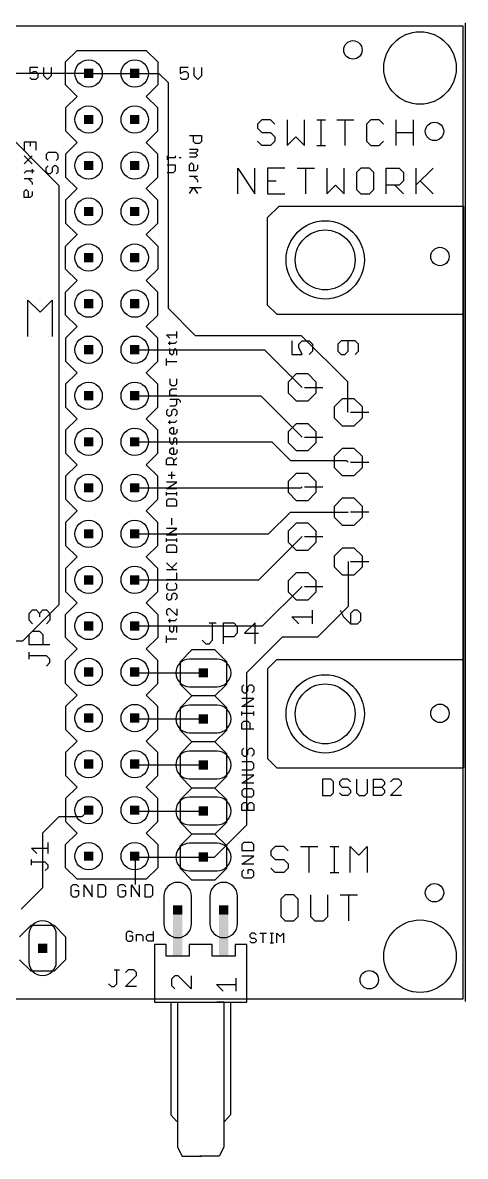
# Model space of a CAD drawing. Extents: x -15 to 114, y 5 to 68.
# Drawn here: x 90.1 to 114.5, y 5 to 67.5 of the extents above; entities that cross this region are included whole.
import ezdxf

# ---------------------------------------------------------------- set-up
doc = ezdxf.new("R2010")
doc.units = 0
doc.header["$MEASUREMENT"] = 0
doc.layers.get('0').update_dxf_attribs({"linetype": 'CONTINUOUS'})
for name, color, linetype in [('1', 22, 'CONTINUOUS'), ('17', 82, 'CONTINUOUS'), ('18', 82, 'CONTINUOUS'), ('20', 7, 'CONTINUOUS'), ('21', 7, 'CONTINUOUS'), ('25', 253, 'CONTINUOUS'), ('51', 53, 'CONTINUOUS')]:
    doc.layers.add(name, color=color, linetype=linetype)

# ---------------------------------------------------------------- blocks, each defined once
blk = doc.blocks.new('RECT')
blk.add_solid([(-0.5, -0.5), (0.5, -0.5), (-0.5, 0.5), (0.5, 0.5)])
blk = doc.blocks.new('ROUNDP')
blk.add_circle((0, 0), 0.5)
blk = doc.blocks.new('LONGP100')
blk.add_lwpolyline([(-0.5, -0.5), (0.5, -0.5, 1), (0.5, 0.5), (-0.5, 0.5, 1)], format="xyb", close=True)
blk = doc.blocks.new('OCTAGONP')
blk.add_lwpolyline([(-0.5, -0.2071), (-0.5, 0.2071), (-0.2071, 0.5), (0.2071, 0.5), (0.5, 0.2071), (0.5, -0.2071), (0.2071, -0.5), (-0.2071, -0.5)], close=True)
blk = doc.blocks.new('ROUNDV')
blk.add_circle((0, 0), 0.5)

msp = doc.modelspace()

# ---------------------------------------------------------------- linework, layer by layer
at = {"layer": '1'}
for p, q in [((114.5, 67.5), (114.5, 13.5)), ((93.72, 64.7), (89.1, 64.7)), ((93.72, 64.7), (96.26, 64.7)), ((96.26, 64.7), (97.6, 64.7)), ((97.6, 64.7), (98.1, 64.2)), ((98.1, 64.2), (98.1, 51.75)), ((88.5, 62.1), (92.1, 58.5)), ((92.1, 35.4), (92.1, 58.5)), ((98.1, 51.75), (99.6, 50.25)), ((99.6, 50.25), (105.45, 50.25)), ((105.45, 50.25), (108, 47.7)), ((96.26, 49.46), (103.4164, 49.46)), ((103.4164, 49.46), (105.5, 47.3764)), ((108, 47.7), (108, 46.0448)), ((96.26, 46.92), (103.2132, 46.92)), ((103.2132, 46.92), (105.5, 44.6332)), ((108, 46.0448), (108.04, 46.0048)), ((96.26, 44.38), (103.82, 44.38)), ((103.82, 44.38), (104.85, 43.35)), ((104.85, 43.35), (107.9516, 43.35)), ((107.9516, 43.35), (108.04, 43.2616)), ((96.26, 41.84), (105.45, 41.84)), ((105.45, 41.84), (105.5, 41.89)), ((103.65, 39.3), (104.85, 40.5)), ((104.85, 40.5), (108.0216, 40.5)), ((108.0216, 40.5), (108.04, 40.5184)), ((96.26, 39.3), (103.65, 39.3)), ((103.1132, 36.76), (105.5, 39.1468)), ((108.04, 37.7752), (108.04, 35.29)), ((96.26, 36.76), (103.1132, 36.76)), ((103.3164, 34.22), (105.5, 36.4036)), ((90.09, 33.39), (92.1, 35.4)), ((108.04, 35.29), (106.35, 33.6)), ((96.26, 34.22), (103.3164, 34.22)), ((88.8, 33.39), (90.09, 33.39)), ((102.45, 31.65), (104.4, 33.6)), ((106.35, 33.6), (104.4, 33.6)), ((96.26, 31.68), (96.31, 31.63)), ((96.31, 31.63), (100.05, 31.63)), ((102.45, 23.25), (102.45, 31.65)), ((96.26, 29.14), (96.31, 29.09)), ((96.31, 29.09), (100.05, 29.09)), ((96.26, 26.6), (96.31, 26.55)), ((96.31, 26.55), (100.05, 26.55)), ((93.36, 23.7), (93.72, 24.06)), ((96.26, 24.06), (96.31, 24.01)), ((96.31, 24.01), (100.05, 24.01)), ((91.2, 22.8), (92.1, 23.7)), ((92.1, 23.7), (93.36, 23.7)), ((100.67, 21.47), (102.45, 23.25)), ((91.2, 19.8), (91.2, 22.8)), ((96.26, 21.52), (96.31, 21.47)), ((96.3, 21.48), (96.26, 21.52)), ((96.3, 19.95), (96.3, 21.48)), ((96.31, 21.47), (100.05, 21.47)), ((100.05, 21.47), (100.67, 21.47)), ((90, 18.6), (91.2, 19.8))]:
    msp.add_line(p, q, dxfattribs=at)
at = {"layer": '20'}
for p, q in [((114.38, 67.31), (-15.315, 67.31)), ((114.38, 13.645), (114.38, 67.31)), ((-15.315, 13.645), (114.38, 13.645))]:
    msp.add_line(p, q, dxfattribs=at)
for centre in [(112, 65), (112, 16)]:
    msp.add_circle(centre, 2, dxfattribs=at)
at = {"layer": '21'}
for p, q in [((92.45, 65.335), (93.085, 65.97)), ((93.085, 65.97), (96.895, 65.97)), ((96.895, 65.97), (97.53, 65.335)), ((92.45, 64.065), (92.45, 65.335)), ((97.53, 65.335), (97.53, 64.065)), ((90.9168, 65.0308), (90.4762, 65.0308)), ((90.4762, 65.0308), (90.4762, 64.7003)), ((90.4762, 64.7003), (90.6965, 64.8104)), ((90.5864, 64.3698), (90.4762, 64.48)), ((90.6965, 64.8104), (90.8067, 64.8104)), ((90.8067, 64.8104), (90.9168, 64.7003)), ((90.9168, 64.48), (90.8067, 64.3698)), ((90.9168, 64.7003), (90.9168, 64.48)), ((91.2246, 65.0308), (91.2246, 64.5901)), ((91.2246, 64.5901), (91.4449, 64.3698)), ((91.4449, 64.3698), (91.6653, 64.5901)), ((91.6653, 64.5901), (91.6653, 65.0308)), ((99.2168, 65.0308), (98.7762, 65.0308)), ((98.7762, 65.0308), (98.7762, 64.7003)), ((98.7762, 64.7003), (98.9965, 64.8104)), ((98.8864, 64.3698), (98.7762, 64.48)), ((98.9965, 64.8104), (99.1067, 64.8104)), ((99.1067, 64.8104), (99.2168, 64.7003)), ((99.2168, 64.48), (99.1067, 64.3698)), ((99.2168, 64.7003), (99.2168, 64.48)), ((99.5246, 65.0308), (99.5246, 64.5901)), ((99.5246, 64.5901), (99.7449, 64.3698)), ((99.7449, 64.3698), (99.9653, 64.5901)), ((99.9653, 64.5901), (99.9653, 65.0308)), ((90.8067, 64.3698), (90.5864, 64.3698)), ((92.45, 64.065), (93.085, 63.43)), ((97.53, 64.065), (96.895, 63.43)), ((99.1067, 64.3698), (98.8864, 64.3698)), ((93.085, 63.43), (92.45, 62.795)), ((97.53, 62.795), (96.895, 63.43)), ((92.45, 62.795), (92.45, 61.525)), ((97.53, 61.525), (97.53, 62.795)), ((103.2765, 62.1459), (103.0392, 61.9086)), ((103.751, 62.1459), (103.2765, 62.1459)), ((103.9883, 61.9086), (103.751, 62.1459)), ((104.6763, 62.1459), (104.6763, 60.7223)), ((105.6254, 60.7223), (105.6254, 62.1459)), ((106.3135, 62.1459), (106.788, 62.1459)), ((106.5508, 60.7223), (106.5508, 62.1459)), ((107.4049, 62.1459), (108.354, 62.1459)), ((107.8795, 60.7223), (107.8795, 62.1459)), ((109.2794, 62.1459), (109.0421, 61.9086)), ((109.7539, 62.1459), (109.2794, 62.1459)), ((109.9912, 61.9086), (109.7539, 62.1459)), ((110.6792, 60.7223), (110.6792, 62.1459)), ((111.6283, 62.1459), (111.6283, 60.7223)), ((92.45, 61.525), (93.085, 60.89)), ((96.895, 60.89), (97.53, 61.525)), ((103.0392, 61.9086), (103.0392, 61.6714)), ((103.0392, 61.6714), (103.2765, 61.4341)), ((103.2765, 61.4341), (103.751, 61.4341)), ((103.751, 61.4341), (103.9883, 61.1968)), ((109.0421, 61.9086), (109.0421, 60.9596)), ((110.6792, 61.4341), (111.6283, 61.4341)), ((90.8212, 60.9077), (90.1602, 60.9077)), ((90.1602, 60.9077), (90.1602, 60.4671)), ((90.4907, 60.9077), (90.4907, 60.6874)), ((90.8212, 60.4671), (90.8212, 60.9077)), ((93.085, 60.89), (92.45, 60.255)), ((97.53, 60.255), (96.895, 60.89)), ((99.2794, 61.2701), (99.9404, 61.2701)), ((99.4997, 60.9396), (99.4997, 61.2701)), ((99.6099, 60.8295), (99.4997, 60.9396)), ((99.8302, 60.8295), (99.6099, 60.8295)), ((99.9404, 60.9396), (99.8302, 60.8295)), ((99.9404, 61.2701), (99.9404, 60.9396)), ((103.2765, 60.7223), (103.0392, 60.9596)), ((103.751, 60.7223), (103.2765, 60.7223)), ((103.9883, 60.9596), (103.751, 60.7223)), ((103.9883, 61.1968), (103.9883, 60.9596)), ((104.6763, 60.7223), (105.1509, 61.1968)), ((105.1509, 61.1968), (105.6254, 60.7223)), ((106.3135, 60.7223), (106.788, 60.7223)), ((109.0421, 60.9596), (109.2794, 60.7223)), ((109.2794, 60.7223), (109.7539, 60.7223)), ((109.7539, 60.7223), (109.9912, 60.9596)), ((90.6008, 60.1593), (90.1602, 59.7187)), ((90.1602, 60.1593), (90.6008, 59.7187)), ((91.4896, 60.3464), (91.3794, 60.2363)), ((91.3794, 60.2363), (91.3794, 60.0159)), ((91.9302, 60.3464), (91.4896, 60.3464)), ((92.0404, 60.2363), (91.9302, 60.3464)), ((92.0404, 60.0159), (92.0404, 60.2363)), ((92.45, 60.255), (92.45, 58.985)), ((97.53, 58.985), (97.53, 60.255)), ((98.0602, 60.1475), (98.0602, 59.9272)), ((98.5008, 60.1475), (98.5008, 60.0373)), ((99.2794, 60.5217), (99.72, 60.5217)), ((99.6099, 60.3014), (99.2794, 60.3014)), ((99.6099, 60.081), (99.2794, 60.081)), ((99.72, 60.4115), (99.6099, 60.3014)), ((99.6099, 60.3014), (99.72, 60.1912)), ((99.72, 60.1912), (99.6099, 60.081)), ((99.72, 60.5217), (99.72, 60.4115)), ((91.3794, 60.0159), (91.4896, 59.9058)), ((91.3794, 59.4879), (91.4896, 59.598)), ((91.3794, 59.2675), (91.3794, 59.4879)), ((91.82, 59.598), (91.7099, 59.4879)), ((91.7099, 59.4879), (91.7099, 59.2675)), ((91.9302, 59.598), (91.82, 59.598)), ((91.9302, 59.9058), (92.0404, 60.0159)), ((92.0404, 59.4879), (91.9302, 59.598)), ((92.0404, 59.2675), (92.0404, 59.4879)), ((98.5008, 60.0373), (98.0602, 60.0373)), ((98.0602, 59.6485), (98.5008, 59.6485)), ((98.5008, 59.6485), (98.5008, 59.3181)), ((98.8313, 60.0373), (98.7212, 60.0373)), ((99.2794, 59.6631), (99.3896, 59.7733)), ((99.2794, 59.3326), (99.2794, 59.6631)), ((99.3896, 59.7733), (99.4997, 59.6631)), ((99.4997, 59.6631), (99.4997, 59.3326)), ((99.72, 59.4428), (99.6099, 59.3326)), ((99.72, 59.6631), (99.72, 59.4428)), ((101.9477, 58.0553), (101.9477, 59.4789)), ((101.9477, 59.4789), (102.8968, 58.0553)), ((102.8968, 58.0553), (102.8968, 59.4789)), ((104.534, 59.4789), (103.5849, 59.4789)), ((103.5849, 59.4789), (103.5849, 58.0553)), ((105.2221, 59.4789), (106.1711, 59.4789)), ((105.6966, 58.0553), (105.6966, 59.4789)), ((106.8592, 59.4789), (106.8592, 58.0553)), ((107.8083, 58.0553), (107.8083, 59.4789)), ((108.7336, 59.4789), (108.4964, 59.2416)), ((109.2082, 59.4789), (108.7336, 59.4789)), ((109.4454, 59.2416), (109.2082, 59.4789)), ((110.1335, 58.0553), (110.1335, 59.4789)), ((110.1335, 59.4789), (110.8453, 59.4789)), ((110.8453, 59.4789), (111.0826, 59.2416)), ((111.7707, 59.4789), (111.7707, 58.0553)), ((111.7707, 58.5298), (112.7198, 59.4789)), ((90.2704, 59.3007), (90.1602, 59.1906)), ((90.1602, 58.912), (90.6008, 58.912)), ((90.711, 59.3007), (90.2704, 59.3007)), ((90.3805, 58.912), (90.6008, 58.6916)), ((90.6008, 59.4109), (90.6008, 59.1906)), ((91.4896, 59.1574), (91.3794, 59.2675)), ((91.5997, 59.1574), (91.4896, 59.1574)), ((91.7099, 59.2675), (91.5997, 59.1574)), ((91.9302, 59.1574), (92.0404, 59.2675)), ((92.45, 58.985), (93.085, 58.35)), ((96.895, 58.35), (97.53, 58.985)), ((98.3907, 59.2079), (98.0602, 59.2079)), ((98.5008, 59.3181), (98.3907, 59.2079)), ((99.6099, 59.3326), (99.2794, 59.3326)), ((99.2794, 59.0249), (99.72, 59.0249)), ((99.4997, 59.0249), (99.72, 58.8045)), ((99.72, 58.8045), (99.72, 58.6944)), ((108.4964, 59.2416), (108.4964, 58.2926)), ((109.4454, 58.2926), (109.4454, 59.2416)), ((111.0826, 59.2416), (111.0826, 58.7671)), ((90.1602, 58.1781), (90.2704, 58.2883)), ((90.1602, 57.8476), (90.1602, 58.1781)), ((90.2704, 58.2883), (90.3805, 58.1781)), ((90.3805, 58.1781), (90.3805, 57.8476)), ((90.6008, 58.6916), (90.6008, 58.5815)), ((90.6008, 58.1781), (90.6008, 57.9578)), ((93.085, 58.35), (92.45, 57.715)), ((97.53, 57.715), (96.895, 58.35)), ((99.2794, 58.4012), (99.9404, 58.4012)), ((99.2794, 58.0707), (99.4997, 58.4012)), ((99.4997, 58.4012), (99.72, 58.0707)), ((103.5849, 58.7671), (104.0594, 58.7671)), ((106.8592, 58.0553), (107.3338, 58.5298)), ((107.3338, 58.5298), (107.8083, 58.0553)), ((108.4964, 58.2926), (108.7336, 58.0553)), ((109.2082, 58.0553), (109.4454, 58.2926)), ((110.8453, 58.5298), (110.1335, 58.5298)), ((110.6081, 58.5298), (111.0826, 58.0553)), ((111.0826, 58.7671), (110.8453, 58.5298)), ((112.008, 58.7671), (112.7198, 58.0553)), ((90.4907, 57.8476), (90.1602, 57.8476)), ((90.6008, 57.9578), (90.4907, 57.8476)), ((92.45, 57.715), (92.45, 56.445)), ((97.53, 56.445), (97.53, 57.715)), ((103.5849, 58.0553), (104.534, 58.0553)), ((108.7336, 58.0553), (109.2082, 58.0553)), ((103.595, 56.749), (104.23, 57.384)), ((104.23, 57.384), (114.39, 57.384)), ((114.39, 57.384), (114.39, 51.415)), ((92.45, 56.445), (93.085, 55.81)), ((96.895, 55.81), (97.53, 56.445)), ((103.595, 51.923), (103.595, 56.749)), ((92.45, 55.175), (93.085, 55.81)), ((97.53, 55.175), (96.895, 55.81)), ((92.45, 53.905), (92.45, 55.175)), ((97.53, 55.175), (97.53, 53.905)), ((93.085, 53.27), (92.45, 53.905)), ((97.53, 53.905), (96.895, 53.27)), ((92.45, 52.635), (93.085, 53.27)), ((97.53, 52.635), (96.895, 53.27)), ((92.45, 51.365), (92.45, 52.635)), ((97.53, 51.365), (97.53, 52.635)), ((90.3711, 50.184), (90.3711, 52.1923)), ((90.3711, 52.1923), (91.0406, 51.5228)), ((91.0406, 51.5228), (91.71, 52.1923)), ((91.71, 52.1923), (91.71, 50.184)), ((103.595, 51.923), (104.103, 51.415)), ((92.45, 51.365), (93.085, 50.73)), ((96.895, 50.73), (97.53, 51.365)), ((104.103, 51.415), (114.39, 51.415)), ((114.39, 51.415), (114.39, 32.365)), ((93.085, 50.73), (92.45, 50.095)), ((97.53, 50.095), (96.895, 50.73)), ((92.45, 50.095), (92.45, 48.825)), ((97.53, 48.825), (97.53, 50.095)), ((98.2066, 50.0932), (98.0201, 50.2796)), ((98.0201, 50.2796), (98.5794, 50.2796)), ((98.2066, 50.0932), (98.0201, 50.2796)), ((98.0201, 50.2796), (98.5794, 50.2796)), ((98.5794, 50.0932), (98.5794, 50.466)), ((98.5794, 50.0932), (98.5794, 50.466)), ((98.1133, 49.8122), (98.4862, 49.8122)), ((98.1133, 49.8122), (98.4862, 49.8122)), ((98.2066, 49.7189), (98.2066, 49.9054)), ((98.2066, 49.7189), (98.2066, 49.9054)), ((98.2066, 49.2509), (98.2066, 49.5305)), ((98.2066, 49.2509), (98.2066, 49.5305)), ((98.4862, 49.5305), (98.393, 49.4373)), ((98.4862, 49.5305), (98.393, 49.4373)), ((98.393, 49.4373), (98.393, 49.2509)), ((98.393, 49.4373), (98.393, 49.2509)), ((98.4862, 49.8122), (98.5794, 49.9054)), ((98.4862, 49.8122), (98.5794, 49.9054)), ((98.5794, 49.4373), (98.4862, 49.5305)), ((98.5794, 49.4373), (98.4862, 49.5305)), ((98.5794, 49.1576), (98.5794, 49.4373)), ((98.5794, 49.1576), (98.5794, 49.4373)), ((104.9275, 49.9552), (104.9275, 49.1925)), ((105.3089, 49.7645), (105.4995, 49.9552)), ((105.3089, 49.5738), (105.3089, 49.7645)), ((105.4995, 49.1925), (105.3089, 49.5738)), ((105.4995, 49.9552), (105.8808, 49.9552)), ((105.8808, 49.9552), (106.0715, 49.7645)), ((106.0715, 49.7645), (106.0715, 49.3832)), ((107.6582, 49.9552), (107.4675, 49.7645)), ((107.4675, 49.7645), (107.4675, 49.3832)), ((108.4208, 49.9552), (107.6582, 49.9552)), ((108.0395, 49.3832), (108.0395, 49.9552)), ((108.6115, 49.7645), (108.4208, 49.9552)), ((108.6115, 49.3832), (108.6115, 49.7645)), ((92.45, 48.825), (93.085, 48.19)), ((96.895, 48.19), (97.53, 48.825)), ((98.0201, 48.5963), (98.0201, 48.9692)), ((98.0201, 48.5963), (98.0201, 48.9692)), ((98.5794, 48.7828), (98.0201, 48.7828)), ((98.5794, 48.7828), (98.0201, 48.7828)), ((98.2998, 49.1576), (98.2066, 49.2509)), ((98.2998, 49.1576), (98.2066, 49.2509)), ((98.393, 49.2509), (98.2998, 49.1576)), ((98.393, 49.2509), (98.2998, 49.1576)), ((104.9275, 49.1925), (105.4995, 49.1925)), ((106.0715, 49.3832), (105.8808, 49.1925)), ((107.4675, 49.3832), (107.6582, 49.1925)), ((107.6582, 49.1925), (107.8488, 49.1925)), ((107.8488, 49.1925), (108.0395, 49.3832)), ((108.4208, 49.1925), (108.6115, 49.3832)), ((93.085, 48.19), (92.45, 47.555)), ((97.53, 47.555), (96.895, 48.19)), ((92.45, 47.555), (92.45, 46.285)), ((97.53, 46.285), (97.53, 47.555)), ((98.2066, 47.8596), (98.2066, 47.5799)), ((98.2066, 47.5799), (98.2998, 47.4867)), ((98.4862, 47.4867), (98.5794, 47.5799)), ((98.5794, 47.5799), (98.5794, 47.8596)), ((98.2066, 47.205), (98.2998, 47.2982)), ((98.2066, 46.9254), (98.2066, 47.205)), ((98.5794, 46.9254), (98.2066, 46.9254)), ((98.2998, 47.4867), (98.4862, 47.4867)), ((98.2998, 47.2982), (98.5794, 47.2982)), ((92.45, 46.285), (93.085, 45.65)), ((96.895, 45.65), (97.53, 46.285)), ((98.2066, 46.7369), (98.6726, 46.7369)), ((98.2066, 46.3641), (98.4862, 46.3641)), ((98.4862, 46.3641), (98.5794, 46.4573)), ((98.5794, 46.4573), (98.5794, 46.7369)), ((98.6726, 46.7369), (98.7658, 46.6437)), ((98.7658, 46.6437), (98.7658, 46.5505)), ((98.1133, 46.1756), (98.0201, 46.0824)), ((98.0201, 46.0824), (98.0201, 45.896)), ((98.0201, 45.896), (98.1133, 45.8028)), ((98.1133, 45.8028), (98.2066, 45.8028)), ((98.2066, 45.8028), (98.2998, 45.896)), ((98.2998, 46.0824), (98.393, 46.1756)), ((98.2998, 45.896), (98.2998, 46.0824)), ((98.393, 46.1756), (98.4862, 46.1756)), ((98.4862, 46.1756), (98.5794, 46.0824)), ((98.5794, 45.896), (98.4862, 45.8028)), ((98.5794, 46.0824), (98.5794, 45.896)), ((93.085, 45.65), (92.45, 45.015)), ((97.53, 45.015), (96.895, 45.65)), ((98.1133, 45.4541), (98.4862, 45.4541)), ((98.2066, 45.3609), (98.2066, 45.5473)), ((98.2066, 45.0792), (98.2998, 45.1725)), ((98.2066, 44.8928), (98.2066, 45.0792)), ((98.2998, 45.1725), (98.393, 45.1725)), ((98.393, 45.1725), (98.393, 44.7996)), ((98.4862, 45.4541), (98.5794, 45.5473)), ((98.5794, 45.0792), (98.5794, 44.8928)), ((92.45, 45.015), (92.45, 43.745)), ((97.53, 43.745), (97.53, 45.015)), ((98.2998, 44.7996), (98.2066, 44.8928)), ((98.2066, 44.3315), (98.2066, 44.6111)), ((98.4862, 44.7996), (98.2998, 44.7996)), ((98.4862, 44.6111), (98.393, 44.5179)), ((98.393, 44.5179), (98.393, 44.3315)), ((98.5794, 44.8928), (98.4862, 44.7996)), ((98.5794, 44.5179), (98.4862, 44.6111)), ((98.5794, 44.2383), (98.5794, 44.5179)), ((98.2998, 44.2383), (98.2066, 44.3315)), ((98.2066, 43.9566), (98.2998, 44.0498)), ((98.2066, 43.7702), (98.2066, 43.9566)), ((98.393, 44.3315), (98.2998, 44.2383)), ((98.2998, 44.0498), (98.393, 44.0498)), ((98.393, 44.0498), (98.393, 43.677)), ((98.5794, 43.9566), (98.5794, 43.7702)), ((92.45, 43.745), (93.085, 43.11)), ((96.895, 43.11), (97.53, 43.745)), ((98.0201, 43.3953), (98.1133, 43.4885)), ((98.0201, 43.1157), (98.0201, 43.3953)), ((98.1133, 43.4885), (98.2998, 43.4885)), ((98.2998, 43.677), (98.2066, 43.7702)), ((98.4862, 43.677), (98.2998, 43.677)), ((98.2998, 43.4885), (98.393, 43.3953)), ((98.393, 43.3021), (98.5794, 43.4885)), ((98.393, 43.3953), (98.393, 43.1157)), ((98.5794, 43.7702), (98.4862, 43.677)), ((93.085, 43.11), (92.45, 42.475)), ((97.53, 42.475), (96.895, 43.11)), ((98.5794, 43.1157), (98.0201, 43.1157)), ((98.1133, 42.5296), (98.4862, 42.5296)), ((98.2998, 42.3432), (98.2998, 42.716)), ((92.45, 42.475), (92.45, 41.205)), ((97.53, 41.205), (97.53, 42.475)), ((98.0201, 41.7818), (98.5794, 42.1547)), ((98.5794, 42.1547), (98.0201, 42.1547)), ((98.5794, 41.7818), (98.0201, 41.7818)), ((98.0201, 41.4076), (98.0201, 41.5941)), ((98.5794, 41.5009), (98.0201, 41.5009)), ((98.5794, 41.4076), (98.5794, 41.5941)), ((92.45, 41.205), (93.085, 40.57)), ((96.895, 40.57), (97.53, 41.205)), ((98.1133, 41.2192), (98.0201, 41.126)), ((98.0201, 41.126), (98.0201, 40.8463)), ((98.0201, 40.8463), (98.5794, 40.8463)), ((98.4862, 41.2192), (98.1133, 41.2192)), ((98.5794, 41.126), (98.4862, 41.2192)), ((98.5794, 40.8463), (98.5794, 41.126)), ((93.085, 40.57), (92.45, 39.935)), ((97.53, 39.935), (96.895, 40.57)), ((98.2998, 39.7932), (98.2998, 40.166)), ((92.45, 39.935), (92.45, 38.665)), ((97.53, 38.665), (97.53, 39.935)), ((98.0201, 39.2318), (98.5794, 39.6047)), ((98.5794, 39.6047), (98.0201, 39.6047)), ((98.5794, 39.2318), (98.0201, 39.2318)), ((98.0201, 38.8576), (98.0201, 39.0441)), ((98.5794, 38.9509), (98.0201, 38.9509)), ((98.5794, 38.8576), (98.5794, 39.0441)), ((92.45, 38.665), (93.085, 38.03)), ((96.895, 38.03), (97.53, 38.665)), ((98.1133, 38.6692), (98.0201, 38.576)), ((98.0201, 38.576), (98.0201, 38.2963)), ((98.0201, 38.2963), (98.5794, 38.2963)), ((98.4862, 38.6692), (98.1133, 38.6692)), ((98.5794, 38.576), (98.4862, 38.6692)), ((98.5794, 38.2963), (98.5794, 38.576)), ((93.085, 38.03), (92.45, 37.395)), ((97.53, 37.395), (96.895, 38.03)), ((98.393, 37.3367), (98.0201, 37.7096)), ((98.2998, 37.4299), (98.5794, 37.7096)), ((92.45, 37.395), (92.45, 36.125)), ((97.53, 36.125), (97.53, 37.395)), ((98.0201, 37.3367), (98.5794, 37.3367)), ((98.5794, 36.7754), (98.5794, 37.1482)), ((98.0201, 36.7754), (98.5794, 36.7754)), ((98.1133, 36.5869), (98.0201, 36.4937)), ((98.0201, 36.4937), (98.0201, 36.3073)), ((98.0201, 36.3073), (98.1133, 36.2141)), ((98.5794, 36.4937), (98.4862, 36.5869)), ((98.4862, 36.2141), (98.5794, 36.3073)), ((98.5794, 36.3073), (98.5794, 36.4937)), ((92.45, 36.125), (93.085, 35.49)), ((96.895, 35.49), (97.53, 36.125)), ((98.1133, 36.0256), (98.0201, 35.9324)), ((98.0201, 35.9324), (98.0201, 35.746)), ((98.0201, 35.746), (98.1133, 35.6528)), ((98.1133, 36.2141), (98.4862, 36.2141)), ((98.1133, 35.6528), (98.2066, 35.6528)), ((98.2066, 35.6528), (98.2998, 35.746)), ((98.2998, 35.9324), (98.393, 36.0256)), ((98.2998, 35.746), (98.2998, 35.9324)), ((98.393, 36.0256), (98.4862, 36.0256)), ((98.4862, 36.0256), (98.5794, 35.9324)), ((98.5794, 35.746), (98.4862, 35.6528)), ((98.5794, 35.9324), (98.5794, 35.746)), ((92.45, 34.855), (93.085, 35.49)), ((97.53, 34.855), (96.895, 35.49)), ((98.1133, 35.166), (98.0201, 35.0728)), ((98.0201, 35.0728), (98.0201, 34.8864)), ((98.2066, 35.166), (98.1133, 35.166)), ((98.5794, 34.7932), (98.2066, 35.166)), ((98.5794, 35.166), (98.5794, 34.7932)), ((106.0715, 34.3335), (106.0715, 35.0962)), ((107.5945, 35.0962), (107.7852, 34.7148)), ((108.3572, 35.0962), (108.1665, 34.9055)), ((108.5478, 35.0962), (108.3572, 35.0962)), ((108.7385, 34.9055), (108.5478, 35.0962)), ((92.45, 33.585), (92.45, 34.855)), ((97.53, 34.855), (97.53, 33.585)), ((98.0201, 34.8864), (98.1133, 34.7932)), ((98.1133, 34.5122), (98.4862, 34.5122)), ((98.2066, 34.419), (98.2066, 34.6054)), ((98.4862, 34.5122), (98.5794, 34.6054)), ((105.3089, 34.3335), (104.9275, 34.7148)), ((104.9275, 34.7148), (106.0715, 34.7148)), ((107.7852, 34.7148), (108.1665, 34.3335)), ((108.1665, 34.9055), (108.1665, 34.3335)), ((108.5478, 34.3335), (108.7385, 34.5242)), ((108.7385, 34.5242), (108.7385, 34.9055)), ((98.2066, 33.9509), (98.2066, 34.2305)), ((98.2998, 33.8576), (98.2066, 33.9509)), ((98.393, 33.9509), (98.2998, 33.8576)), ((98.4862, 34.2305), (98.393, 34.1373)), ((98.393, 34.1373), (98.393, 33.9509)), ((98.5794, 34.1373), (98.4862, 34.2305)), ((98.5794, 33.8576), (98.5794, 34.1373)), ((108.1665, 34.3335), (108.5478, 34.3335)), ((93.085, 32.95), (92.45, 33.585)), ((97.53, 33.585), (96.895, 32.95)), ((98.0201, 33.2963), (98.0201, 33.6692)), ((98.5794, 33.4828), (98.0201, 33.4828)), ((92.45, 32.315), (93.085, 32.95)), ((97.53, 32.315), (96.895, 32.95)), ((99.415, 32.9), (98.78, 32.265)), ((100.685, 32.9), (99.415, 32.9)), ((101.32, 32.265), (100.685, 32.9)), ((92.45, 31.045), (92.45, 32.315)), ((97.53, 31.045), (97.53, 32.315)), ((98.78, 30.995), (98.78, 32.265)), ((101.32, 32.265), (101.32, 30.995)), ((104.103, 32.365), (103.595, 31.857)), ((104.103, 32.365), (114.39, 32.365)), ((114.39, 32.365), (114.39, 26.396)), ((103.595, 31.857), (103.595, 26.904)), ((92.45, 31.045), (93.085, 30.41)), ((96.895, 30.41), (97.53, 31.045)), ((99.415, 30.36), (98.78, 30.995)), ((101.32, 30.995), (100.685, 30.36)), ((102.2794, 30.9684), (102.1692, 30.8583)), ((102.1692, 30.8583), (102.1692, 30.6379)), ((102.4997, 30.8583), (102.6099, 30.9684)), ((102.4997, 30.6379), (102.4997, 30.8583)), ((102.6099, 30.9684), (102.72, 30.9684)), ((102.72, 30.9684), (102.8302, 30.8583)), ((102.8302, 30.8583), (102.8302, 30.6379)), ((93.085, 30.41), (92.45, 29.775)), ((97.53, 29.775), (96.895, 30.41)), ((98.78, 29.725), (99.415, 30.36)), ((100.685, 30.36), (99.415, 30.36)), ((100.685, 30.36), (101.32, 29.725)), ((102.1692, 30.6379), (102.2794, 30.5278)), ((102.1692, 29.7794), (102.8302, 30.22)), ((102.8302, 30.22), (102.1692, 30.22)), ((102.2794, 30.5278), (102.3896, 30.5278)), ((102.3896, 30.5278), (102.4997, 30.6379)), ((102.8302, 30.6379), (102.72, 30.5278)), ((92.45, 29.775), (92.45, 28.505)), ((97.53, 28.505), (97.53, 29.775)), ((98.78, 28.455), (98.78, 29.725)), ((101.32, 29.725), (101.32, 28.455)), ((102.8302, 29.7794), (102.1692, 29.7794)), ((102.1692, 29.2804), (102.1692, 29.5007)), ((102.8302, 29.2804), (102.8302, 29.5007)), ((102.8302, 29.3906), (102.1692, 29.3906)), ((102.1692, 28.8625), (102.2794, 28.9727)), ((102.1692, 28.532), (102.1692, 28.8625)), ((102.2794, 28.9727), (102.4997, 28.9727)), ((102.4997, 28.9727), (102.6099, 28.8625)), ((102.6099, 28.8625), (102.6099, 28.532)), ((92.45, 28.505), (93.085, 27.87)), ((96.895, 27.87), (97.53, 28.505)), ((99.415, 27.82), (98.78, 28.455)), ((101.32, 28.455), (100.685, 27.82)), ((102.8302, 28.532), (102.1692, 28.532)), ((93.085, 27.87), (92.45, 27.235)), ((97.53, 27.235), (96.895, 27.87)), ((98.78, 27.185), (99.415, 27.82)), ((100.685, 27.82), (99.415, 27.82)), ((100.685, 27.82), (101.32, 27.185)), ((92.45, 27.235), (92.45, 25.965)), ((97.53, 25.965), (97.53, 27.235)), ((98.78, 25.915), (98.78, 27.185)), ((101.32, 27.185), (101.32, 25.915)), ((102.2794, 27.4758), (102.1692, 27.3657)), ((102.1692, 27.3657), (102.1692, 27.1453)), ((102.1692, 27.1453), (102.2794, 27.0352)), ((102.2794, 27.0352), (102.3896, 27.0352)), ((102.3896, 27.0352), (102.4997, 27.1453)), ((102.4997, 27.3657), (102.6099, 27.4758)), ((102.4997, 27.1453), (102.4997, 27.3657)), ((102.6099, 27.4758), (102.72, 27.4758)), ((102.72, 27.4758), (102.8302, 27.3657)), ((102.8302, 27.1453), (102.72, 27.0352)), ((102.8302, 27.3657), (102.8302, 27.1453)), ((103.595, 26.904), (104.103, 26.396)), ((102.72, 26.7274), (102.1692, 26.7274)), ((102.1692, 26.2868), (102.72, 26.2868)), ((102.8302, 26.6172), (102.72, 26.7274)), ((102.72, 26.2868), (102.8302, 26.3969)), ((102.8302, 26.3969), (102.8302, 26.6172)), ((104.103, 26.396), (114.39, 26.396)), ((92.45, 25.965), (93.085, 25.33)), ((96.895, 25.33), (97.53, 25.965)), ((99.415, 25.28), (98.78, 25.915)), ((101.32, 25.915), (100.685, 25.28)), ((102.1692, 25.5383), (102.8302, 25.979)), ((102.8302, 25.979), (102.1692, 25.979)), ((93.085, 25.33), (92.45, 24.695)), ((97.53, 24.695), (96.895, 25.33)), ((99.415, 25.28), (98.78, 24.645)), ((100.685, 25.28), (99.415, 25.28)), ((101.32, 24.645), (100.685, 25.28)), ((102.8302, 25.5383), (102.1692, 25.5383)), ((102.2794, 25.2306), (102.1692, 25.1204)), ((102.1692, 25.1204), (102.1692, 24.9001)), ((102.72, 25.2306), (102.2794, 25.2306)), ((102.8302, 25.1204), (102.72, 25.2306)), ((102.8302, 24.9001), (102.8302, 25.1204)), ((92.45, 24.695), (92.45, 23.425)), ((97.53, 23.425), (97.53, 24.695)), ((98.78, 23.375), (98.78, 24.645)), ((101.32, 24.645), (101.32, 23.375)), ((102.1692, 24.9001), (102.2794, 24.7899)), ((102.1692, 24.372), (102.2794, 24.4822)), ((102.2794, 24.7899), (102.72, 24.7899)), ((102.2794, 24.4822), (102.3896, 24.4822)), ((102.3896, 24.4822), (102.4997, 24.372)), ((102.4997, 24.372), (102.6099, 24.4822)), ((102.6099, 24.4822), (102.72, 24.4822)), ((102.72, 24.7899), (102.8302, 24.9001)), ((102.72, 24.4822), (102.8302, 24.372)), ((102.1692, 24.0415), (102.1692, 24.372)), ((102.8302, 24.0415), (102.1692, 24.0415)), ((102.4997, 24.0415), (102.4997, 24.372)), ((102.8302, 24.372), (102.8302, 24.0415)), ((92.45, 23.425), (93.085, 22.79)), ((96.895, 22.79), (97.53, 23.425)), ((99.415, 22.74), (98.78, 23.375)), ((101.32, 23.375), (100.685, 22.74)), ((92.45, 22.155), (93.085, 22.79)), ((97.53, 22.155), (96.895, 22.79)), ((99.415, 22.74), (98.78, 22.105)), ((100.685, 22.74), (99.415, 22.74)), ((101.32, 22.105), (100.685, 22.74)), ((92.45, 20.885), (92.45, 22.155)), ((97.53, 22.155), (97.53, 20.885)), ((98.78, 20.835), (98.78, 22.105)), ((101.32, 22.105), (101.32, 20.835)), ((102.2794, 22.2684), (102.1692, 22.1583)), ((102.1692, 22.1583), (102.1692, 21.8278)), ((102.72, 22.2684), (102.2794, 22.2684)), ((102.8302, 22.1583), (102.72, 22.2684)), ((102.8302, 21.8278), (102.8302, 22.1583)), ((104.0136, 22.0459), (103.7763, 21.8086)), ((104.4882, 22.0459), (104.0136, 22.0459)), ((104.7254, 21.8086), (104.4882, 22.0459)), ((105.4135, 22.0459), (106.3626, 22.0459)), ((105.888, 20.6223), (105.888, 22.0459)), ((107.0507, 22.0459), (107.5252, 22.0459)), ((107.2879, 20.6223), (107.2879, 22.0459)), ((108.1421, 20.6223), (108.1421, 22.0459)), ((108.1421, 22.0459), (108.6166, 21.5714)), ((108.6166, 21.5714), (109.0912, 22.0459)), ((109.0912, 22.0459), (109.0912, 20.6223)), ((102.1692, 21.8278), (102.8302, 21.8278)), ((102.1692, 21.0794), (102.8302, 21.52)), ((102.8302, 21.52), (102.1692, 21.52)), ((103.7763, 21.8086), (103.7763, 21.5714)), ((103.7763, 21.5714), (104.0136, 21.3341)), ((104.0136, 21.3341), (104.4882, 21.3341)), ((104.4882, 21.3341), (104.7254, 21.0968)), ((93.085, 20.25), (92.45, 20.885)), ((97.53, 20.885), (96.895, 20.25)), ((99.415, 20.2), (98.78, 20.835)), ((101.32, 20.835), (100.685, 20.2)), ((102.8302, 21.0794), (102.1692, 21.0794)), ((102.2794, 20.7716), (102.1692, 20.6614)), ((102.1692, 20.6614), (102.1692, 20.4411)), ((102.72, 20.7716), (102.4997, 20.7716)), ((102.4997, 20.7716), (102.4997, 20.5513)), ((102.8302, 20.6614), (102.72, 20.7716)), ((102.8302, 20.4411), (102.8302, 20.6614)), ((104.0136, 20.6223), (103.7763, 20.8596)), ((104.7254, 20.8596), (104.4882, 20.6223)), ((104.7254, 21.0968), (104.7254, 20.8596)), ((96.895, 20.25), (93.085, 20.25)), ((100.685, 20.2), (99.415, 20.2)), ((102.1692, 20.4411), (102.2794, 20.331)), ((102.2794, 20.331), (102.72, 20.331)), ((102.72, 20.331), (102.8302, 20.4411)), ((104.4882, 20.6223), (104.0136, 20.6223)), ((107.0507, 20.6223), (107.5252, 20.6223)), ((92.8411, 19.9308), (92.731, 19.8206)), ((92.731, 19.8206), (92.731, 19.38)), ((93.0614, 19.9308), (92.8411, 19.9308)), ((93.1716, 19.6003), (92.9513, 19.6003)), ((93.1716, 19.8206), (93.0614, 19.9308)), ((93.1716, 19.38), (93.1716, 19.6003)), ((93.4794, 19.2698), (93.4794, 19.9308)), ((93.4794, 19.9308), (93.92, 19.2698)), ((93.92, 19.2698), (93.92, 19.9308)), ((94.2278, 19.9308), (94.2278, 19.2698)), ((94.5583, 19.9308), (94.2278, 19.9308)), ((94.6684, 19.8206), (94.5583, 19.9308)), ((94.6684, 19.38), (94.6684, 19.8206)), ((95.4411, 19.9308), (95.331, 19.8206)), ((95.331, 19.8206), (95.331, 19.38)), ((95.6614, 19.9308), (95.4411, 19.9308)), ((95.7716, 19.6003), (95.5513, 19.6003)), ((95.7716, 19.8206), (95.6614, 19.9308)), ((95.7716, 19.38), (95.7716, 19.6003)), ((96.0794, 19.2698), (96.0794, 19.9308)), ((96.0794, 19.9308), (96.52, 19.2698)), ((96.52, 19.2698), (96.52, 19.9308)), ((96.8278, 19.9308), (96.8278, 19.2698)), ((97.1583, 19.9308), (96.8278, 19.9308)), ((97.2684, 19.8206), (97.1583, 19.9308)), ((97.2684, 19.38), (97.2684, 19.8206)), ((92.731, 19.38), (92.8411, 19.2698)), ((92.8411, 19.2698), (93.0614, 19.2698)), ((93.0614, 19.2698), (93.1716, 19.38)), ((94.2278, 19.2698), (94.5583, 19.2698)), ((94.5583, 19.2698), (94.6684, 19.38)), ((95.331, 19.38), (95.4411, 19.2698)), ((95.4411, 19.2698), (95.6614, 19.2698)), ((95.6614, 19.2698), (95.7716, 19.38)), ((96.8278, 19.2698), (97.1583, 19.2698)), ((97.1583, 19.2698), (97.2684, 19.38)), ((104.5593, 19.3789), (104.3221, 19.1416)), ((104.3221, 19.1416), (104.3221, 18.1926)), ((105.0339, 19.3789), (104.5593, 19.3789)), ((105.2711, 19.1416), (105.0339, 19.3789)), ((105.2711, 18.1926), (105.2711, 19.1416)), ((105.9592, 19.3789), (105.9592, 18.1926)), ((106.9083, 18.1926), (106.9083, 19.3789)), ((107.5964, 19.3789), (108.5455, 19.3789)), ((108.0709, 17.9553), (108.0709, 19.3789)), ((104.3221, 18.1926), (104.5593, 17.9553)), ((105.0339, 17.9553), (105.2711, 18.1926)), ((105.9592, 18.1926), (106.1965, 17.9553)), ((106.671, 17.9553), (106.9083, 18.1926)), ((89.91, 17.075), (90.545, 17.71)), ((90.545, 17.71), (91.815, 17.71)), ((91.815, 17.71), (92.45, 17.075)), ((104.5593, 17.9553), (105.0339, 17.9553)), ((106.1965, 17.9553), (106.671, 17.9553)), ((92.45, 17.075), (92.45, 15.805)), ((95.8851, 17.3672), (95.7961, 17.2782)), ((95.7961, 17.2782), (95.7961, 16.9223)), ((95.7961, 16.9223), (95.8851, 16.8333)), ((96.0631, 17.3672), (95.8851, 17.3672)), ((96.152, 17.1002), (95.9741, 17.1002)), ((96.152, 17.2782), (96.0631, 17.3672)), ((96.0631, 16.8333), (96.152, 16.9223)), ((96.152, 16.9223), (96.152, 17.1002)), ((96.3574, 16.8333), (96.3574, 17.1892)), ((96.3574, 17.1892), (96.6244, 17.1892)), ((96.6244, 17.1892), (96.7133, 17.1002)), ((96.7133, 17.1002), (96.7133, 16.8333)), ((96.9188, 17.1002), (97.0077, 17.1892)), ((96.9188, 16.9223), (96.9188, 17.1002)), ((97.0077, 16.8333), (96.9188, 16.9223)), ((97.0077, 17.1892), (97.2747, 17.1892)), ((97.2747, 17.3672), (97.2747, 16.8333)), ((102.698, 17.2672), (102.609, 17.1782)), ((102.609, 17.1782), (102.609, 17.0892)), ((102.609, 17.0892), (102.698, 17.0002)), ((102.876, 17.2672), (102.698, 17.2672)), ((102.698, 17.0002), (102.876, 17.0002)), ((102.9649, 17.1782), (102.876, 17.2672)), ((102.876, 17.0002), (102.9649, 16.9113)), ((102.9649, 16.9113), (102.9649, 16.8223)), ((103.1703, 17.2672), (103.5262, 17.2672)), ((103.3483, 16.7333), (103.3483, 17.2672)), ((103.7317, 17.2672), (103.9096, 17.2672)), ((103.8206, 16.7333), (103.8206, 17.2672)), ((104.1059, 16.7333), (104.1059, 17.2672)), ((104.1059, 17.2672), (104.2838, 17.0892)), ((104.2838, 17.0892), (104.4618, 17.2672)), ((104.4618, 17.2672), (104.4618, 16.7333)), ((95.8851, 16.8333), (96.0631, 16.8333)), ((97.2747, 16.8333), (97.0077, 16.8333)), ((97.995, 16.645), (97.36, 16.645)), ((97.36, 16.645), (97.36, 13.47)), ((97.995, 16.01), (97.995, 16.645)), ((100.535, 16.645), (99.265, 16.645)), ((99.265, 16.645), (99.265, 16.01)), ((100.535, 16.01), (100.535, 16.645)), ((102.44, 16.645), (101.805, 16.645)), ((101.805, 16.645), (101.805, 16.01)), ((102.44, 13.47), (102.44, 16.645)), ((102.698, 16.7333), (102.609, 16.8223)), ((102.876, 16.7333), (102.698, 16.7333)), ((102.9649, 16.8223), (102.876, 16.7333)), ((103.7317, 16.7333), (103.9096, 16.7333)), ((90.545, 15.17), (89.91, 15.805)), ((92.45, 15.805), (91.815, 15.17)), ((99.265, 16.01), (97.995, 16.01)), ((101.805, 16.01), (100.535, 16.01)), ((91.815, 15.17), (90.545, 15.17)), ((98.4669, 14.9232), (98.2847, 14.741)), ((98.2847, 14.741), (98.2847, 14.3766)), ((98.649, 14.9232), (98.4669, 14.9232)), ((99.3778, 14.1944), (98.649, 14.9232)), ((99.3778, 14.9232), (99.3778, 14.1944)), ((101.1382, 14.0674), (100.7739, 14.4318)), ((100.7739, 14.4318), (101.867, 14.4318)), ((101.867, 14.0674), (101.867, 14.7962)), ((98.2847, 14.3766), (98.4669, 14.1944)), ((97.36, 13.47), (98.249, 13.47)), ((98.249, 13.47), (101.17, 13.47)), ((98.249, 13.47), (98.249, 7.247)), ((98.63, 13.47), (98.63, 5.469)), ((101.17, 13.47), (102.44, 13.47)), ((101.17, 13.47), (101.17, 5.469)), ((101.551, 13.47), (101.551, 7.247)), ((98.249, 7.247), (98.5792, 6.8914)), ((101.551, 7.247), (101.2208, 6.8914)), ((98.63, 5.469), (98.884, 4.961)), ((101.17, 5.469), (100.916, 4.961)), ((98.884, 4.961), (99.8492, 4.961)), ((100.916, 4.961), (99.8492, 4.961)), ((99.8492, 4.961), (99.9508, 4.961))]:
    msp.add_line(p, q, dxfattribs=at)
for centre in [(106.77, 54.4122), (106.77, 29.3678)]:
    msp.add_circle(centre, 1.651, dxfattribs=at)
at = {"layer": '25'}
for p, q in [((90.4387, 34.9151), (90.6294, 35.1057)), ((90.6294, 35.1057), (90.8201, 35.1057)), ((90.8201, 35.1057), (91.0107, 34.9151)), ((91.0107, 34.9151), (91.2014, 35.1057)), ((91.2014, 35.1057), (91.392, 35.1057)), ((91.392, 35.1057), (91.5827, 34.9151)), ((90.4387, 34.5338), (90.4387, 34.9151)), ((90.6294, 34.3431), (90.4387, 34.5338)), ((91.0107, 34.9151), (91.0107, 34.7244)), ((91.5827, 34.5338), (91.392, 34.3431)), ((91.5827, 34.9151), (91.5827, 34.5338)), ((90.4387, 33.7457), (90.6294, 33.9363)), ((90.6294, 33.9363), (91.0107, 33.9363)), ((91.0107, 33.9363), (91.2014, 33.7457)), ((100.3686, 34.3863), (100.7499, 34.3863)), ((100.5593, 33.433), (100.5593, 34.3863)), ((101.1567, 33.2423), (101.1567, 34.3863)), ((101.1567, 34.3863), (101.7287, 34.3863)), ((101.7287, 34.3863), (101.9193, 34.1956)), ((101.9193, 33.8143), (101.7287, 33.6236)), ((101.9193, 34.1956), (101.9193, 33.8143)), ((102.8981, 34.3863), (102.3261, 33.8143)), ((102.3261, 33.8143), (103.0887, 33.8143)), ((102.8981, 33.2423), (102.8981, 34.3863)), ((90.4387, 33.1737), (90.4387, 33.7457)), ((91.5827, 33.1737), (90.4387, 33.1737)), ((91.2014, 33.7457), (91.2014, 33.1737)), ((99.9873, 33.433), (100.178, 33.2423)), ((100.178, 33.2423), (100.3686, 33.2423)), ((100.3686, 33.2423), (100.5593, 33.433)), ((101.7287, 33.6236), (101.1567, 33.6236)), ((90.4387, 32.3856), (90.4387, 32.767)), ((91.392, 32.5763), (90.4387, 32.5763)), ((91.5827, 32.3856), (91.392, 32.5763)), ((91.392, 32.0043), (91.5827, 32.195)), ((91.5827, 32.195), (91.5827, 32.3856)), ((106.6232, 25.775), (106.6232, 24.8598)), ((107.0808, 25.775), (106.6232, 25.775)), ((107.2333, 25.6225), (107.0808, 25.775)), ((107.7113, 25.775), (107.5587, 25.6225)), ((108.0163, 25.775), (107.7113, 25.775)), ((108.1688, 25.6225), (108.0163, 25.775)), ((108.4942, 25.775), (108.4942, 25.0123)), ((109.1044, 25.0123), (109.1044, 25.775)), ((109.4298, 24.8598), (109.4298, 25.775)), ((109.4298, 25.775), (109.8874, 25.775)), ((109.8874, 25.775), (110.0399, 25.6225)), ((110.5178, 25.775), (110.3653, 25.6225)), ((110.8229, 25.775), (110.5178, 25.775)), ((110.9754, 25.6225), (110.8229, 25.775)), ((107.2333, 25.0123), (107.2333, 25.6225)), ((107.5587, 25.6225), (107.5587, 25.4699)), ((107.5587, 25.4699), (107.7113, 25.3174)), ((107.7113, 25.3174), (108.0163, 25.3174)), ((108.0163, 25.3174), (108.1688, 25.1649)), ((108.1688, 25.1649), (108.1688, 25.0123)), ((109.4298, 25.3174), (109.8874, 25.3174)), ((110.0399, 25.4699), (109.8874, 25.3174)), ((109.8874, 25.3174), (110.0399, 25.1649)), ((110.0399, 25.6225), (110.0399, 25.4699)), ((110.0399, 25.1649), (110.0399, 25.0123)), ((110.3653, 24.8598), (110.9754, 25.4699)), ((110.9754, 25.4699), (110.9754, 25.6225)), ((106.6232, 24.8598), (107.0808, 24.8598)), ((107.0808, 24.8598), (107.2333, 25.0123)), ((107.7113, 24.8598), (107.5587, 25.0123)), ((108.0163, 24.8598), (107.7113, 24.8598)), ((108.1688, 25.0123), (108.0163, 24.8598)), ((108.4942, 25.0123), (108.6468, 24.8598)), ((108.6468, 24.8598), (108.9518, 24.8598)), ((108.9518, 24.8598), (109.1044, 25.0123)), ((109.8874, 24.8598), (109.4298, 24.8598)), ((110.0399, 25.0123), (109.8874, 24.8598)), ((110.9754, 24.8598), (110.3653, 24.8598)), ((90.8702, 21.6584), (90.5651, 21.9634)), ((90.5651, 21.9634), (91.4803, 21.9634)), ((91.4803, 21.6584), (91.4803, 22.2685)), ((90.5651, 21.0279), (90.5651, 21.333)), ((91.3278, 21.1805), (90.5651, 21.1805)), ((91.4803, 21.0279), (91.3278, 21.1805)), ((91.3278, 20.7229), (91.4803, 20.8754)), ((91.4803, 20.8754), (91.4803, 21.0279)), ((95.1249, 15.2479), (95.43, 15.2479)), ((95.2775, 14.4852), (95.2775, 15.2479)), ((95.9079, 15.2479), (95.7554, 15.0954)), ((96.213, 15.2479), (95.9079, 15.2479)), ((96.3655, 15.0954), (96.213, 15.2479)), ((96.3655, 14.9428), (96.3655, 15.0954)), ((94.8199, 14.4852), (94.9724, 14.3327)), ((95.1249, 14.3327), (95.2775, 14.4852)), ((95.7554, 14.3327), (96.3655, 14.9428)), ((94.9724, 14.3327), (95.1249, 14.3327)), ((96.3655, 14.3327), (95.7554, 14.3327))]:
    msp.add_line(p, q, dxfattribs=at)
at = {"layer": '51'}
for p, q in [((105.627, 47.3764), (106.643, 47.3764)), ((108.167, 46.0048), (109.183, 46.0048)), ((105.627, 44.6332), (106.643, 44.6332)), ((108.167, 43.2616), (109.183, 43.2616)), ((105.627, 41.89), (106.643, 41.89)), ((108.167, 40.5184), (109.183, 40.5184)), ((105.627, 39.1468), (106.643, 39.1468)), ((108.167, 37.7752), (109.183, 37.7752)), ((105.627, 36.4036), (106.643, 36.4036)), ((101.17, 13.47), (100.789, 13.47))]:
    msp.add_line(p, q, dxfattribs=at)

# ---------------------------------------------------------------- block references
at = {"layer": '17'}
for name, p, xscale, yscale, rotation in [('ROUNDP', (93.72, 64.7), 1.508, 1.508, 180), ('ROUNDP', (96.26, 64.7), 1.508, 1.508, 180), ('ROUNDP', (106.77, 54.4122), 4.317999999999999, 4.317999999999999, 270), ('OCTAGONP', (105.5, 47.3764), 1.524, 1.524, 90), ('OCTAGONP', (108.04, 46.0048), 1.524, 1.524, 90), ('OCTAGONP', (105.5, 44.6332), 1.524, 1.524, 90), ('OCTAGONP', (108.04, 43.2616), 1.524, 1.524, 90), ('OCTAGONP', (105.5, 41.89), 1.524, 1.524, 90), ('OCTAGONP', (108.04, 40.5184), 1.524, 1.524, 90), ('OCTAGONP', (105.5, 39.1468), 1.524, 1.524, 90), ('OCTAGONP', (108.04, 37.7752), 1.524, 1.524, 90), ('OCTAGONP', (105.5, 36.4036), 1.524, 1.524, 90), ('ROUNDP', (106.77, 29.3678), 4.317999999999999, 4.317999999999999, 270), ('LONGP100', (98.63, 18.55), 1.524, 1.524, 90), ('LONGP100', (101.17, 18.55), 1.524, 1.524, 90), ('LONGP100', (91.18, 16.44), 1.508, 1.508, 90)]:
    msp.add_blockref(name, p, dxfattribs=dict(at, xscale=xscale, yscale=yscale, rotation=rotation))
for name, p, xscale, yscale in [('ROUNDP', (93.72, 62.16), 1.508, 1.508), ('ROUNDP', (96.26, 62.16), 1.508, 1.508), ('ROUNDP', (93.72, 59.62), 1.508, 1.508), ('ROUNDP', (96.26, 59.62), 1.508, 1.508), ('ROUNDP', (93.72, 57.08), 1.508, 1.508), ('ROUNDP', (96.26, 57.08), 1.508, 1.508), ('ROUNDP', (93.72, 54.54), 1.508, 1.508), ('ROUNDP', (96.26, 54.54), 1.508, 1.508), ('ROUNDP', (93.72, 52), 1.508, 1.508), ('ROUNDP', (96.26, 52), 1.508, 1.508), ('ROUNDP', (93.72, 49.46), 1.508, 1.508), ('ROUNDP', (96.26, 49.46), 1.508, 1.508), ('ROUNDP', (93.72, 46.92), 1.508, 1.508), ('ROUNDP', (96.26, 46.92), 1.508, 1.508), ('ROUNDP', (93.72, 44.38), 1.508, 1.508), ('ROUNDP', (96.26, 44.38), 1.508, 1.508), ('ROUNDP', (93.72, 41.84), 1.508, 1.508), ('ROUNDP', (96.26, 41.84), 1.508, 1.508), ('ROUNDP', (93.72, 39.3), 1.508, 1.508), ('ROUNDP', (96.26, 39.3), 1.508, 1.508), ('ROUNDP', (93.72, 36.76), 1.508, 1.508), ('ROUNDP', (96.26, 36.76), 1.508, 1.508), ('ROUNDP', (93.72, 34.22), 1.508, 1.508), ('ROUNDP', (96.26, 34.22), 1.508, 1.508), ('ROUNDP', (93.72, 31.68), 1.508, 1.508), ('ROUNDP', (96.26, 31.68), 1.508, 1.508), ('LONGP100', (100.05, 31.63), 1.524, 1.524), ('ROUNDP', (93.72, 29.14), 1.508, 1.508), ('ROUNDP', (96.26, 29.14), 1.508, 1.508), ('LONGP100', (100.05, 29.09), 1.524, 1.524), ('ROUNDP', (93.72, 26.6), 1.508, 1.508), ('ROUNDP', (96.26, 26.6), 1.508, 1.508), ('LONGP100', (100.05, 26.55), 1.524, 1.524), ('ROUNDP', (93.72, 24.06), 1.508, 1.508), ('ROUNDP', (96.26, 24.06), 1.508, 1.508), ('LONGP100', (100.05, 24.01), 1.524, 1.524), ('ROUNDP', (93.72, 21.52), 1.508, 1.508), ('ROUNDP', (96.26, 21.52), 1.508, 1.508), ('LONGP100', (100.05, 21.47), 1.524, 1.524)]:
    msp.add_blockref(name, p, dxfattribs=dict(at, xscale=xscale, yscale=yscale))
at = {"layer": '18', "xscale": 1.016, "yscale": 1.016}
for p in [(108.3, 66), (112.8, 61.5), (113.1, 54.6), (113.1, 29.4), (112.8, 19.5), (109.2, 14.7)]:
    msp.add_blockref('ROUNDV', p, dxfattribs=at)
at = {"layer": '21', "xscale": 0.508, "yscale": 0.508}
for p in [(93.72, 64.7), (96.26, 64.7), (93.72, 62.16), (96.26, 62.16), (93.72, 59.62), (96.26, 59.62), (93.72, 57.08), (96.26, 57.08), (93.72, 54.54), (96.26, 54.54), (93.72, 52), (96.26, 52), (93.72, 49.46), (96.26, 49.46), (93.72, 46.92), (96.26, 46.92), (93.72, 44.38), (96.26, 44.38), (93.72, 41.84), (96.26, 41.84), (93.72, 39.3), (96.26, 39.3), (93.72, 36.76), (96.26, 36.76), (93.72, 34.22), (96.26, 34.22), (93.72, 31.68), (96.26, 31.68), (93.72, 29.14), (96.26, 29.14), (93.72, 26.6), (96.26, 26.6), (93.72, 24.06), (96.26, 24.06), (93.72, 21.52), (96.26, 21.52), (91.18, 16.44)]:
    msp.add_blockref('RECT', p, dxfattribs=at)
at = {"layer": '51', "xscale": 0.508, "yscale": 0.508, "rotation": 270}
for p in [(100.05, 31.63), (100.05, 29.09), (100.05, 26.55), (100.05, 24.01), (100.05, 21.47)]:
    msp.add_blockref('RECT', p, dxfattribs=at)
at = {"layer": '51', "xscale": 0.508}
for p, yscale in [((98.63, 18.55), 0.508), ((101.17, 18.55), 0.508), ((98.63, 17.153), 2.235199999999999), ((101.17, 17.153), 2.235199999999999)]:
    msp.add_blockref('RECT', p, dxfattribs=dict(at, yscale=yscale))

doc.saveas('drawing.dxf')
